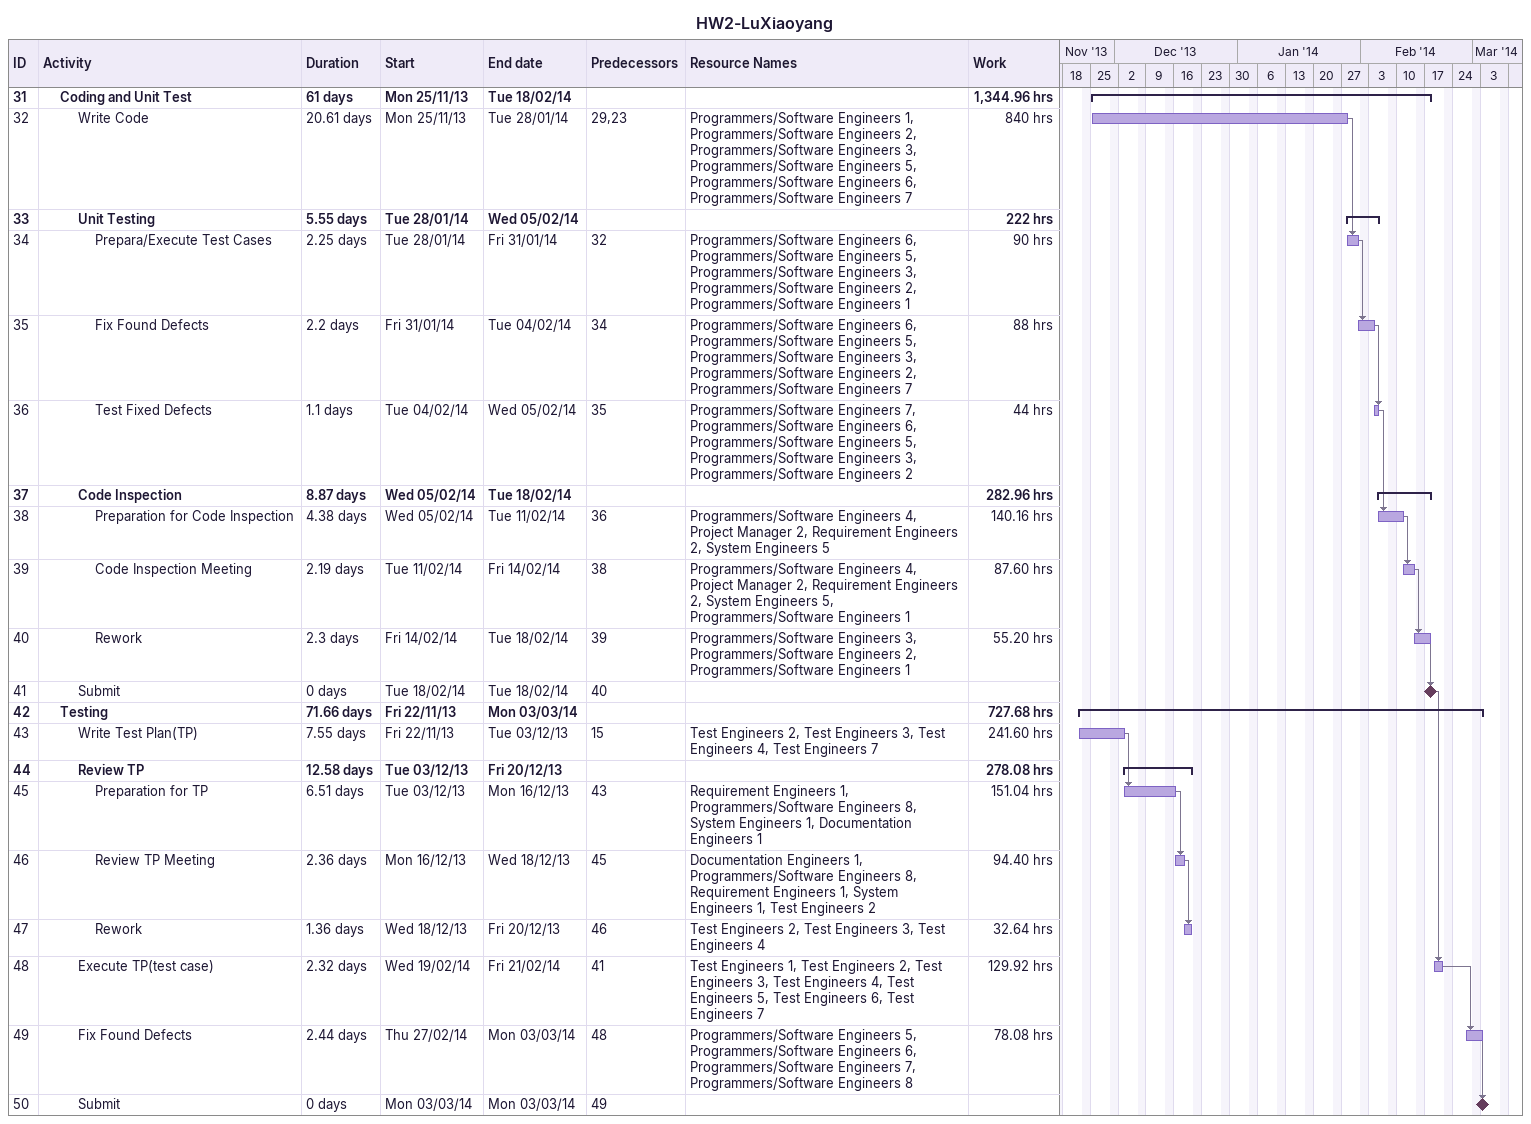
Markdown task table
HW2-LuXiaoyang

| ID | Level | Task | Duration | Start | Finish | Predecessors | Resources | Work (h) |
|---|---|---|---|---|---|---|---|---|
| 31 | 2 | **Coding and Unit Test** | 61d | 2013-11-25 | 2014-02-18 |  |  | 1344.96 |
| 32 | 3 | Write Code | 20.61d | 2013-11-25 | 2014-01-28 | 29, 23 | Programmers/Software Engineers 1, Programmers/Software Engineers 2, Programmers/Software Engineers 3, Programmers/Software Engineers 5, Programmers/Software Engineers 6, Programmers/Software Engineers 7 | 840 |
| 33 | 3 | **Unit Testing** | 5.55d | 2014-01-28 | 2014-02-05 |  |  | 222 |
| 34 | 4 | Prepara/Execute Test Cases | 2.25d | 2014-01-28 | 2014-01-31 | 32 | Programmers/Software Engineers 6, Programmers/Software Engineers 5, Programmers/Software Engineers 3, Programmers/Software Engineers 2, Programmers/Software Engineers 1 | 90 |
| 35 | 4 | Fix Found Defects | 2.2d | 2014-01-31 | 2014-02-04 | 34 | Programmers/Software Engineers 6, Programmers/Software Engineers 5, Programmers/Software Engineers 3, Programmers/Software Engineers 2, Programmers/Software Engineers 7 | 88 |
| 36 | 4 | Test Fixed Defects | 1.1d | 2014-02-04 | 2014-02-05 | 35 | Programmers/Software Engineers 7, Programmers/Software Engineers 6, Programmers/Software Engineers 5, Programmers/Software Engineers 3, Programmers/Software Engineers 2 | 44 |
| 37 | 3 | **Code Inspection** | 8.87d | 2014-02-05 | 2014-02-18 |  |  | 282.96 |
| 38 | 4 | Preparation for Code Inspection | 4.38d | 2014-02-05 | 2014-02-11 | 36 | Programmers/Software Engineers 4, Project Manager 2, Requirement Engineers 2, System Engineers 5 | 140.16 |
| 39 | 4 | Code Inspection Meeting | 2.19d | 2014-02-11 | 2014-02-14 | 38 | Programmers/Software Engineers 4, Project Manager 2, Requirement Engineers 2, System Engineers 5, Programmers/Software Engineers 1 | 87.60 |
| 40 | 4 | Rework | 2.3d | 2014-02-14 | 2014-02-18 | 39 | Programmers/Software Engineers 3, Programmers/Software Engineers 2, Programmers/Software Engineers 1 | 55.20 |
| 41 | 3 | Submit | 0d | 2014-02-18 | 2014-02-18 | 40 |  |  |
| 42 | 2 | **Testing** | 71.66d | 2013-11-22 | 2014-03-03 |  |  | 727.68 |
| 43 | 3 | Write Test Plan(TP) | 7.55d | 2013-11-22 | 2013-12-03 | 15 | Test Engineers 2, Test Engineers 3, Test Engineers 4, Test Engineers 7 | 241.60 |
| 44 | 3 | **Review TP** | 12.58d | 2013-12-03 | 2013-12-20 |  |  | 278.08 |
| 45 | 4 | Preparation for TP | 6.51d | 2013-12-03 | 2013-12-16 | 43 | Requirement Engineers 1, Programmers/Software Engineers 8, System Engineers 1, Documentation Engineers 1 | 151.04 |
| 46 | 4 | Review TP Meeting | 2.36d | 2013-12-16 | 2013-12-18 | 45 | Documentation Engineers 1, Programmers/Software Engineers 8, Requirement Engineers 1, System Engineers 1, Test Engineers 2 | 94.40 |
| 47 | 4 | Rework | 1.36d | 2013-12-18 | 2013-12-20 | 46 | Test Engineers 2, Test Engineers 3, Test Engineers 4 | 32.64 |
| 48 | 3 | Execute TP(test case) | 2.32d | 2014-02-19 | 2014-02-21 | 41 | Test Engineers 1, Test Engineers 2, Test Engineers 3, Test Engineers 4, Test Engineers 5, Test Engineers 6, Test Engineers 7 | 129.92 |
| 49 | 3 | Fix Found Defects | 2.44d | 2014-02-27 | 2014-03-03 | 48 | Programmers/Software Engineers 5, Programmers/Software Engineers 6, Programmers/Software Engineers 7, Programmers/Software Engineers 8 | 78.08 |
| 50 | 3 | Submit | 0d | 2014-03-03 | 2014-03-03 | 49 |  |  |
